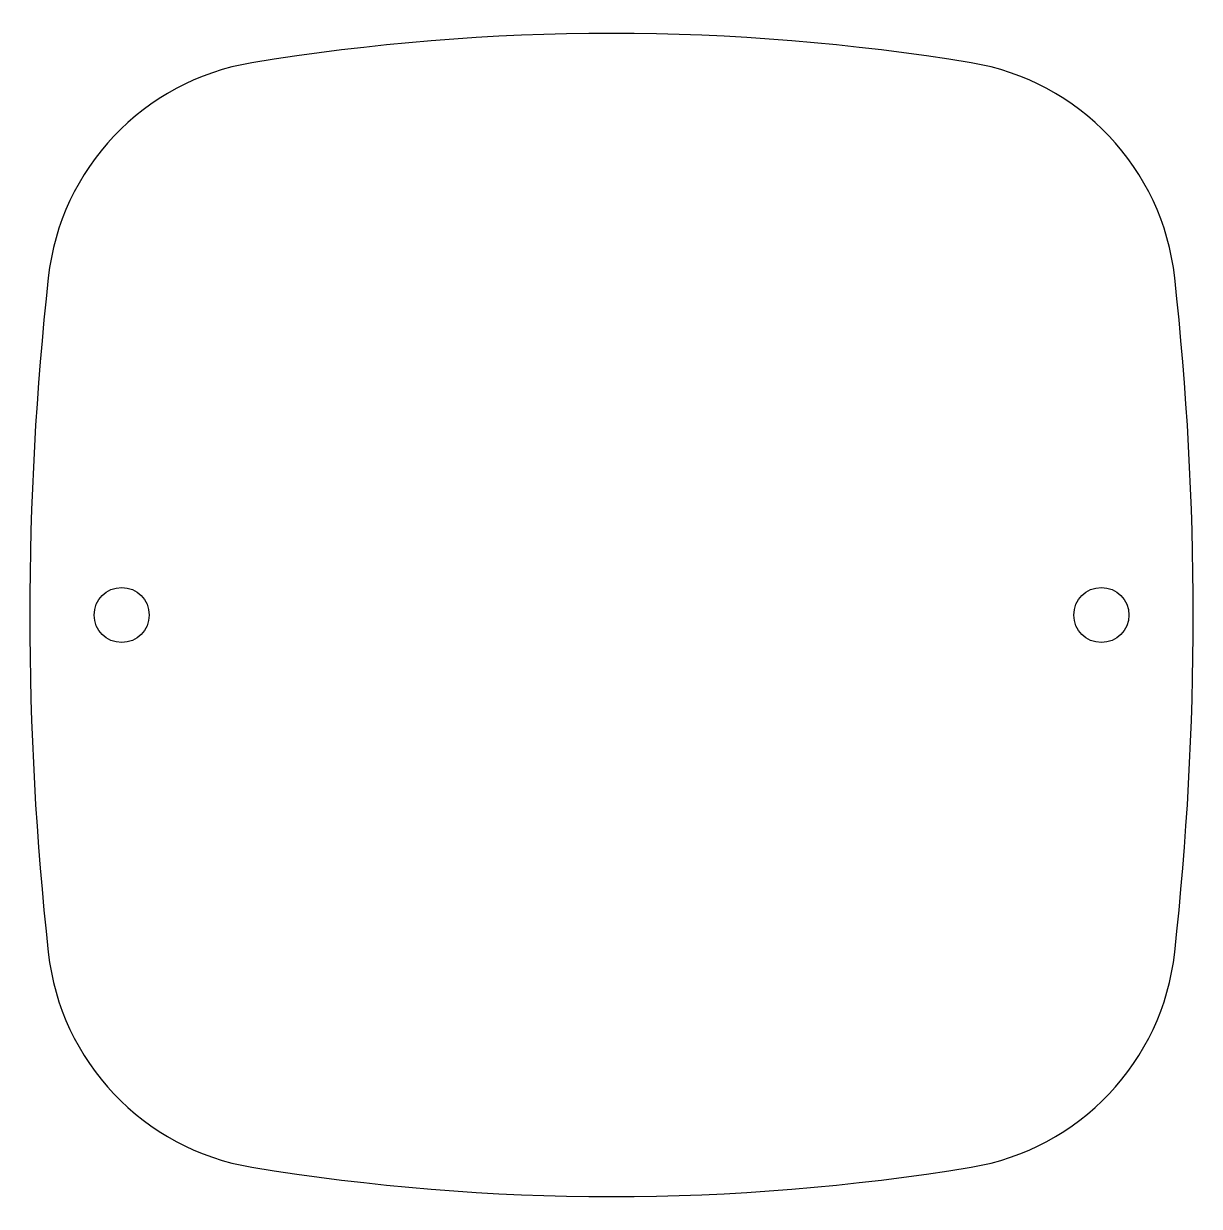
# Model space of a CAD drawing. Header units: millimetres. Extents: x 106.6 to 183.4, y 57.6 to 134.9.
import ezdxf

# ---------------------------------------------------------------- set-up
doc = ezdxf.new("R2010")
doc.units = ezdxf.units.MM
doc.layers.add('Default', color=7, linetype='Continuous')
doc.layers.add('M7-V16_ACRILICO_', color=7, linetype='Continuous')

# ---------------------------------------------------------------- blocks, each defined once
blk = doc.blocks.new('SE')
at = {"layer": 'M7-V16_ACRILICO_', "color": 7, "linetype": 'Continuous'}
for centre in [(113.008, 96.271), (177.008, 96.271)]:
    blk.add_circle(centre, 1.8, dxfattribs=at)
for centre, radius, start, end in [((145.008, -10.375), 144.646, 80.65526, 99.34474), ((124.119, 116.564), 16, 99.34573, 173.73223), ((165.896, 116.564), 16, 6.26882, 80.65428), ((308.873, 96.269), 201.866, 173.73128, 186.26735), ((-18.858, 96.269), 201.866, 353.73275, 6.26882), ((124.118, 75.979), 16, 186.2683, 260.65624), ((165.897, 75.979), 16, 279.34377, 353.73275), ((145.008, 202.918), 144.646, 260.65526, 279.34475)]:
    blk.add_arc(centre, radius, start, end, dxfattribs=at)

msp = doc.modelspace()

# ---------------------------------------------------------------- block references
at = {"layer": 'Default'}
msp.add_blockref('SE', (0, 0), dxfattribs=at)

doc.saveas('drawing.dxf')
